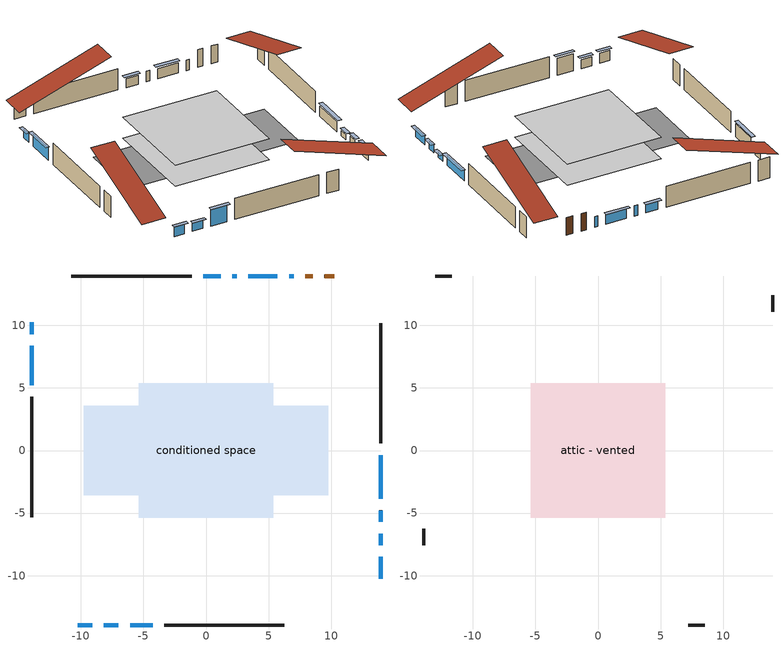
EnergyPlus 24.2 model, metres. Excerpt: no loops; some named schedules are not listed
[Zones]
conditioned space
 floor adiabatic (AdiabaticFloorConstruction): -5.37,-5.37 -5.37,5.37 5.37,5.37 5.37,-5.37 z0
 floor foundation (Slab1 construction): -9.77,-3.57 -9.77,3.57 9.77,3.57 9.77,-3.57 z0
 wall outside (AdiabaticWallConstruction 1): 10.26,13.95 9.47,13.95 / 8.54,13.95 7.93,13.95 z0:2.03
 wall outside (AdiabaticWallConstruction): 7.01,13.95 6.64,13.95 / 2.45,13.95 2.09,13.95 z0:1.22; 5.71,13.95 3.37,13.95 / -10.26,-13.95 -9.09,-13.95 / 13.95,-3.87 13.95,-0.36 z0:1.17; -8.17,-13.95 -7,-13.95 / -13.95,10.26 -13.95,9.29 / 13.95,-10.26 13.95,-8.48 / 1.17,13.95 -0.23,13.95 z0:1.02; -6.07,-13.95 -4.26,-13.95 z0:1.98; -13.95,8.37 -13.95,5.22 z0:1.47; 13.95,-7.56 13.95,-6.64 z0:0.92; 13.95,-5.71 13.95,-4.8 z0:0.61
 wall outside (Wall1 construction): -1.16,13.95 -10.76,13.95 / -3.33,-13.95 6.27,-13.95 / -13.95,4.29 -13.95,-5.32 / 13.95,0.56 13.95,10.17 z0:2.44
 window (WindowConstruction 11): 7.01,13.95 6.64,13.95 z0:1.22
 window (WindowConstruction 5): 5.71,13.95 3.37,13.95 z0:1.17
 window (WindowConstruction 6): -10.26,-13.95 -9.09,-13.95 z0:1.17
 window (WindowConstruction 7): -8.16,-13.95 -7,-13.95 z0:1.01
 window (WindowConstruction 8): -6.07,-13.95 -4.26,-13.95 z0:1.98
 window (WindowConstruction 9): -13.95,10.26 -13.95,9.29 z0:1.01
 window (WindowConstruction 10): -13.95,8.36 -13.95,5.22 z0:1.47
 window (WindowConstruction 12): 2.44,13.95 2.1,13.95 z0:1.22
 window (WindowConstruction): 13.95,-10.26 13.95,-8.48 z0:1.01
 window (WindowConstruction 1): 13.95,-7.55 13.95,-6.64 z0:0.91
 window (WindowConstruction 2): 13.95,-5.71 13.95,-4.8 z0:0.61
 window (WindowConstruction 3): 13.95,-3.87 13.95,-0.37 z0:1.17
 window (WindowConstruction 4): 1.17,13.95 -0.23,13.95 z0:1.01
 door (Door): 10.26,13.95 9.47,13.95 z0:2.03
 door (Door 1): 8.54,13.95 7.94,13.95 z0:2.03
 ceiling adiabatic (AdiabaticFloorConstruction): 5.37,-5.37 5.37,5.37 -5.37,5.37 -5.37,-5.37 z0
attic - vented
 floor to conditioned space (Floor1 construction Reversed): -5.37,-5.37 -5.37,5.37 5.37,5.37 5.37,-5.37 z2.44
 wall outside (Wall2 construction): -11.69,13.95 -13.02,13.95 / 7.2,-13.95 8.53,-13.95 / -13.95,-6.25 -13.95,-7.57 / 13.95,11.1 13.95,12.42 z0:2.44
 roof outside (Roof1 construction): 11.19,13.95,2.44 11.19,3.48,5.93 13.95,3.48,5.93 13.95,13.95,2.44; -11.19,-13.95,2.44 -11.19,-3.48,5.93 -13.95,-3.48,5.93 -13.95,-13.95,2.44; -13.95,11.19,2.44 -3.48,11.19,5.93 -3.48,13.95,5.93 -13.95,13.95,2.44; 13.95,-11.19,2.44 3.48,-11.19,5.93 3.48,-13.95,5.93 13.95,-13.95,2.44
shading: 3.17,13.95 5.91,13.95 5.91,14.36 3.17,14.36 z1.37; -8.89,-13.95 -10.46,-13.95 -10.46,-14.36 -8.89,-14.36 z1.37; -6.8,-13.95 -8.37,-13.95 -8.37,-14.36 -6.8,-14.36 z1.22; -4.06,-13.95 -6.27,-13.95 -6.27,-14.36 -4.06,-14.36 z2.18; -13.95,9.09 -13.95,10.46 -14.36,10.46 -14.36,9.09 z1.22; -13.95,5.02 -13.95,8.57 -14.36,8.57 -14.36,5.02 z1.67; 13.95,-8.28 13.95,-10.46 14.36,-10.46 14.36,-8.28 z1.22; 13.95,-6.44 13.95,-7.76 14.36,-7.76 14.36,-6.44 z1.12; 13.95,-4.6 13.95,-5.91 14.36,-5.91 14.36,-4.6 z0.81; 13.95,-0.16 13.95,-4.07 14.36,-4.07 14.36,-0.16 z1.37; -0.43,13.95 1.37,13.95 1.37,14.36 -0.43,14.36 z1.22
[Building]
Building 1: Terrain=Suburbs
[Site:Location]
Comox AP_BC: Latitude {deg}=49.72; Longitude {deg}=-124.9; Time Zone {hr}=-8; Elevation {m}=26; Keep Site Location Information=Yes
[Site:GroundTemperature:Shallow]
7.68431, 6.60511, 6.51868, 7.03082, 9.08677, 11.1331, 12.9072, 14.0311, 14.1265, 13.2125, 11.4836, 9.50004
[Site:WaterMainsTemperature]
Calculation Method=Schedule; Temperature Schedule=mains temperature schedule
[Material] Roughness=Rough; Thermal Absorptance=0.9
Name | Thickness {m} | Conductivity {W/m-K} | Density {kg/m3} | Specific Heat {J/kg-K} | Solar Absorptance | Visible Absorptance
asphalt or fiberglass shingles | 0.00635 | 0.162714 | 1121.4 | 1465.45 | 0.4 | 0.4
ceiling loosefill ins | 0.254 | 0.0480833 | 16.02 | 1046.75 | 0.7 | 0.7
ceiling stud and cavity | 0.1397 | 0.6398 | 65.682 | 1177.47 | 0.7 | 0.7
concrete 4.0 in. | 0.1016 | 1.803125 | 2242.8 | 837.4 | 0.7 | 0.7
door material | 0.04445 | 0.053851 | 512.64 | 1214.23 | 0.7 | 0.7
door material 1 | 0.04445 | 0.188738 | 512.64 | 1214.23 | 0.7 | 0.7
floor covering | 0.0127 | 0.0433444 | 54.468 | 1339.84 | 0.6 | 0.6
floor rigid ins; wall rigid ins | 0.512978 | 0.029427 | 32.04 | 1214.23 | 0.7 | 0.7
floor stud and cavity | 0.1397 | 1.75129 | 37.0049 | 1207.88 | 0.7 | 0.7
furniture material conditioned space 1 | 0.1524 | 0.115458 | 640.8 | 1214.23 | 0.6 | 0.6
gypsum board | 0.0127 | 0.160291 | 801 | 837.4 | 0.6 | 0.6
osb sheathing 0.5 in. | 0.0127 | 0.115458 | 512.64 | 1214.23 | 0.7 | 0.7
osb sheathing 0.75 in. | 0.01905 | 0.115458 | 512.64 | 1214.23 | 0.7 | 0.7
wall stud and cavity | 0.1397 | 0.0891443 | 139.0536 | 1170.24 | 0.7 | 0.7
wall stud and cavity 1 | 0.0889 | 6.9971 | 50.32683 | 1063.81 | 0.6 | 0.6
wall stud and cavity 2 | 0.0889 | 0.380278 | 52.3479 | 1209.89 | 0.7 | 0.7
wall stud and cavity 3 | 0.0889 | 0.391764 | 83.0341 | 1211.67 | 0.7 | 0.7
wood siding | 0.0254 | 0.102417 | 544.68 | 1172.36 | 0.4 | 0.4
wood siding 1 | 0.00254 | 0.102417 | 544.68 | 1172.36 | 0.4 | 0.4
wood siding 2; wood siding 3 | 0.0254 | 0.102417 | 544.68 | 1172.36 | 0.7 | 0.7
[WindowMaterial:SimpleGlazingSystem]
Name | U-Factor {W/m2-K} | Solar Heat Gain Coefficient
WindowMaterial | 2.046919 | 0.63
WindowMaterial 1 | 2.28142 | 0.52
WindowMaterial 10 | 2.75156 | 0.56
WindowMaterial 2 | 2.234293 | 0.57
WindowMaterial 3 | 4.86832 | 0.67
WindowMaterial 4 | 2.07133 | 0.62
WindowMaterial 5 | 4.95292 | 0.66
WindowMaterial 6 | 4.6253 | 0.68
WindowMaterial 7 | 2.123 | 0.6
WindowMaterial 8 | 3.76338 | 0.72
WindowMaterial 9 | 4.6923 | 0.57
[Construction]
AdiabaticFloorConstruction: floor stud and cavity, floor rigid ins, osb sheathing 0.75 in., floor covering
AdiabaticWallConstruction: wood siding 2, wall rigid ins, wall stud and cavity 2, gypsum board
AdiabaticWallConstruction 1: wood siding 3, wall rigid ins, wall stud and cavity 2, gypsum board
Door: door material
Door 1: door material 1
Floor1 construction Reversed: gypsum board, ceiling stud and cavity, ceiling loosefill ins
furniture construction conditioned space 1: furniture material conditioned space 1
PartitionWallConstruction: gypsum board, wall stud and cavity 3, gypsum board
Roof1 construction: asphalt or fiberglass shingles
Slab1 construction: concrete 4.0 in.
Wall1 construction: wood siding, osb sheathing 0.5 in., wall stud and cavity, gypsum board
Wall2 construction: wood siding 1, wall stud and cavity 1
WindowConstruction: WindowMaterial
WindowConstruction 1: WindowMaterial 1
WindowConstruction 10: WindowMaterial 8
WindowConstruction 11: WindowMaterial 9
WindowConstruction 12: WindowMaterial 10
WindowConstruction 2: WindowMaterial 2
WindowConstruction 3; WindowConstruction 5; WindowConstruction 6: WindowMaterial 3
WindowConstruction 4: WindowMaterial 4
WindowConstruction 7: WindowMaterial 5
WindowConstruction 8: WindowMaterial 6
WindowConstruction 9: WindowMaterial 7
[Zone] Multiplier=1; Part of Total Floor Area=Yes
Name | Volume {m3}
attic - vented | 65.4047
conditioned space | 316.8
[Space]
Name | Zone | Volume {m3}
attic - vented 1 | attic - vented | 65.4047
conditioned space 1 | conditioned space | 316.8
[ZoneInfiltration:EffectiveLeakageArea]
infil attic - vented 1: Zone or Space=attic - vented 1; Schedule=Always On Discrete; Effective Air Leakage Area {cm2}=4949.14; Stack Coefficient=0.000412176; Wind Coefficient=1.37171e-05
[ZoneMixing]
whole house fan mix: Zone or Space=attic - vented; Schedule=Always On Continuous; Design Flow Rate Calculation Method=Flow/Zone; Design Flow Rate {m3/s}=0; Source Zone or Space=conditioned space
[SurfaceProperty:ExposedFoundationPerimeter]
Slab1: Exposed Perimeter Calculation Method=TotalExposedPerimeter; Total Exposed Perimeter {m}=53.341
[InternalMass] Zone or ZoneList=conditioned space; Space or SpaceList=conditioned space 1
Name | Construction | Surface Area {m2}
furniture mass conditioned space 1 | furniture construction conditioned space 1 | 101.94
partition wall mass | PartitionWallConstruction | 254.85
[Lights]
interior lighting: Zone or ZoneList or Space or SpaceList=conditioned space 1; Schedule=interior lighting schedule; Design Level Calculation Method=LightingLevel; Lighting Level {W}=343.2; Return Air Fraction=0; Fraction Radiant=0.6; Fraction Visible=0.2; Fraction Replaceable=1
[People]
occupants: Zone or ZoneList or Space or SpaceList=conditioned space 1; Number of People Schedule=occupants schedule; Number of People Calculation Method=People; Number of People=3; Fraction Radiant=0.314171; Sensible Heat Fraction=0.56303; Activity Level Schedule=occupants activity schedule; Carbon Dioxide Generation Rate {m3/s-W}=0; Enable ASHRAE 55 Comfort Warnings=No; Mean Radiant Temperature Calculation Type=EnclosureAveraged
[ElectricEquipment] Zone or ZoneList or Space or SpaceList=conditioned space 1; Design Level Calculation Method=EquipmentLevel
Name | Schedule | Design Level {W} | Fraction Latent | Fraction Radiant | Fraction Lost
clothes dryer | clothes dryer schedule | 140.772 | 0.015 | 0.081 | 0.85
clothes washer | clothes washer schedule | 32.1985 | 0.03 | 0.162 | 0.7
cooking range | cooking range schedule | 215.147 | 0.08 | 0.432 | 0.2
dishwasher | dishwasher schedule | 66.8632 | 0.3 | 0.18 | 0.4
fridge | fridge schedule | 72.9452 | 0 | 0.6 | 0
mech vent bath fan 0 | mech vent bath fan 0 schedule | 50.2 | 0 | 0 | 1
mech vent house fan | mech vent house fan schedule | 0 | 0 | 0 | 1
mech vent house fan cfis | mech vent house fan cfis schedule | 0 | 0 | 0 | 0
misc plug loads | misc plug loads schedule | 494.7 | 0.045 | 0.513 | 0.1
whole house fan | Always On Discrete | 0 | 0 | 0 | 1
[OtherEquipment] Zone or ZoneList or Space or SpaceList=conditioned space 1; Design Level Calculation Method=EquipmentLevel
Name | Fuel Type | Schedule | Design Level {W} | Fraction Latent | Fraction Radiant | Fraction Lost
clothes dryer 1 | Electricity | clothes dryer schedule | 0 | 0.015 | 0.081 | 0.85
cooking range 1 | Electricity | cooking range schedule | 0 | 0.08 | 0.432 | 0.2
general water use latent | None | general water use schedule | 62.594 | 1 | 0 | 0
general water use sensible | None | general water use schedule | -61.6891 | 0 | 0.6 | 0
mech vent house fan latent load | None | Always On Discrete | 0 | 1 | 0 | 0
mech vent house fan sensible load | None | Always On Discrete | 0 | 0 | 0 | 0
water heater energy adjustment1 | Electricity | Always On Discrete | 0.01 | 0 | 0 | 1
[ZoneInfiltration:DesignFlowRate] Zone or ZoneList or Space or SpaceList=conditioned space 1; Schedule=Always On Discrete; Design Flow Rate Calculation Method=Flow/Zone; Design Flow Rate {m3/s}=0
infil flow; natural vent flow; whole house fan flow
[ZoneControl:Thermostat]
conditioned space Thermostat: Zone or ZoneList=conditioned space; Control Type Schedule=conditioned space Thermostat Schedule; Control 1=conditioned space temperature setpoint; Temperature Difference Between Cutout And Setpoint {deltaC}=0
[ZoneHVAC:Baseboard:Convective:Electric]
electric baseboard: Availability Schedule=Always On Discrete; Heating Design Capacity {W}=8141.22; Efficiency=1
[AirLoopHVAC:UnitarySystem]
unit heater unitary system: Control Type=Load; Controlling Zone or Thermostat Location=conditioned space; Dehumidification Control Type=None; Availability Schedule=Always On Discrete; Supply Fan=unit heater supply fan; Fan Placement=BlowThrough; Supply Air Fan Operating Mode Schedule=unit heater auto fan schedule; Heating Coil=unit heater htg coil; DX Heating Coil Sizing Ratio=1; Use DOAS DX Cooling Coil=No; Minimum Supply Air Temperature {C}=2; Latent Load Control=SensibleOnlyLoadControl; Cooling Supply Air Flow Rate Method=None; Heating Supply Air Flow Rate Method=SupplyAirFlowRate; Heating Supply Air Flow Rate {m3/s}=0.00141584; No Load Supply Air Flow Rate Method=SupplyAirFlowRate; No Load Supply Air Flow Rate {m3/s}=0; No Load Supply Air Flow Rate Control Set To Low Speed=Yes; Maximum Supply Air Temperature {C}=48.8889; Maximum Outdoor Dry-Bulb Temperature for Supplemental Heater Operation {C}=21; Ancillary On-Cycle Electric Power {W}=0; Ancillary Off-Cycle Electric Power {W}=0
[Fan:SystemModel]
unit heater supply fan: Availability Schedule=Always On Discrete; Design Maximum Air Flow Rate {m3/s}=0.00141584; Speed Control Method=Discrete; Electric Power Minimum Flow Rate Fraction=0.2; Design Pressure Rise {Pa}=500; Motor Efficiency=1; Motor In Air Stream Fraction=1; Design Electric Power Consumption {W}=Autosize; Design Power Sizing Method=PowerPerFlow; Electric Power Per Unit Flow Rate {W/(m3/s)}=28251.7; Electric Power Per Unit Flow Rate Per Unit Pressure {W/((m3/s)-Pa)}=1.66667; Fan Total Efficiency=0.7; Motor Loss Radiative Fraction=0; Number of Speeds=1; Speed Flow Fraction 1=1; Speed Electric Power Fraction 1=1
[Coil:Heating:Fuel]
unit heater htg coil: Availability Schedule=Always On Discrete; Fuel Type=OtherFuel1; Burner Efficiency=0.3; Nominal Capacity {W}=0.293071; On Cycle Parasitic Electric Load {W}=0; Off Cycle Parasitic Fuel Load {W}=0
[Zone equipment]
conditioned space: electric baseboard, unit heater unitary system
[Foundation:Kiva]
Foundation Kiva 1: Initial Indoor Air Temperature {C}=18; Wall Height Above Grade {m}=0.1016; Wall Depth Below Slab {m}=0.2032
[Foundation:Kiva:Settings]
Soil Conductivity {W/m-K}=0.849921; Soil Density {kg/m3}=1842.3; Soil Specific Heat {J/kg-K}=418.7; Ground Solar Absorptivity=0.9; Ground Thermal Absorptivity=0.9; Ground Surface Roughness {m}=0.03; Far-Field Width {m}=40; Deep-Ground Boundary Condition=ZeroFlux; Deep-Ground Depth {m}=40; Minimum Cell Dimension {m}=0.2; Maximum Cell Growth Coefficient=3; Simulation Timestep=Timestep
[Exterior:Lights]
exterior lighting: Schedule=exterior lighting schedule; Design Level {W}=75.6
[EnergyManagementSystem:GlobalVariable]
infil_program_Qfan
infil_program_Qinf
natural_vent_program_Qnv
natural_vent_program_Qwhf
[EnergyManagementSystem:Sensor]
Name | Output:Variable or Output:Meter Index Key | Output:Variable or Output:Meter
airflow_gain | infil flow | Infiltration Sensible Heat Gain Energy
airflow_gain_1 | natural vent flow | Infiltration Sensible Heat Gain Energy
airflow_gain_2 | whole house fan flow | Infiltration Sensible Heat Gain Energy
airflow_loss | infil flow | Infiltration Sensible Heat Loss Energy
airflow_loss_1 | natural vent flow | Infiltration Sensible Heat Loss Energy
airflow_loss_2 | whole house fan flow | Infiltration Sensible Heat Loss Energy
clg_load_cond |  | Cooling:EnergyTransfer:Zone:CONDITIONED SPACE
clg_sp_s; clg_sp_s_1 | cooling setpoint | Schedule Value
clothes_dryer_exhaust_0_sch_s | clothes dryer exhaust 0 schedule | Schedule Value
conditioned_space_clg_unmet_s | conditioned space | Zone Cooling Setpoint Not Met Time
conditioned_space_htg_unmet_s | conditioned space | Zone Heating Setpoint Not Met Time
cool_season | cooling season schedule | Schedule Value
fridge_tin_s | conditioned space | Zone Mean Air Temperature
htg_load_cond |  | Heating:EnergyTransfer:Zone:CONDITIONED SPACE
htg_sp_s; htg_sp_s_1 | heating setpoint | Schedule Value
ig_ee_conv | clothes dryer | Electric Equipment Convective Heating Energy
ig_ee_conv_2 | cooking range | Electric Equipment Convective Heating Energy
ig_ee_conv_4 | fridge | Electric Equipment Convective Heating Energy
ig_ee_conv_5 | misc plug loads | Electric Equipment Convective Heating Energy
ig_ee_conv_6 | whole house fan | Electric Equipment Convective Heating Energy
ig_ee_rad | clothes dryer | Electric Equipment Radiant Heating Energy
ig_ee_rad_2 | cooking range | Electric Equipment Radiant Heating Energy
ig_ee_rad_4 | fridge | Electric Equipment Radiant Heating Energy
ig_ee_rad_5 | misc plug loads | Electric Equipment Radiant Heating Energy
ig_ee_rad_6 | whole house fan | Electric Equipment Radiant Heating Energy
ig_lgt_conv | interior lighting | Lights Convective Heating Energy
ig_lgt_rad | interior lighting | Lights Radiant Heating Energy
ig_lgt_vis | interior lighting | Lights Visible Radiation Heating Energy
ig_oe_conv | clothes dryer 1 | Other Equipment Convective Heating Energy
ig_oe_conv_1 | cooking range 1 | Other Equipment Convective Heating Energy
ig_oe_conv_2 | general water use latent | Other Equipment Convective Heating Energy
ig_oe_conv_3 | general water use sensible | Other Equipment Convective Heating Energy
ig_oe_conv_4 | water heater energy adjustment1 | Other Equipment Convective Heating Energy
ig_oe_rad | clothes dryer 1 | Other Equipment Radiant Heating Energy
ig_oe_rad_1 | cooking range 1 | Other Equipment Radiant Heating Energy
ig_oe_rad_2 | general water use latent | Other Equipment Radiant Heating Energy
ig_oe_rad_3 | general water use sensible | Other Equipment Radiant Heating Energy
ig_oe_rad_4 | water heater energy adjustment1 | Other Equipment Radiant Heating Energy
ig_ppl_conv | occupants | People Convective Heating Energy
ig_ppl_rad | occupants | People Radiant Heating Energy
im_conv | furniture mass conditioned space 1 | Surface Inside Face Convection Heat Gain Energy
im_conv_1 | partition wall mass | Surface Inside Face Convection Heat Gain Energy
im_ig | furniture mass conditioned space 1 | Surface Inside Face Internal Gains Radiation Heat Gain Energy
im_ig_1 | partition wall mass | Surface Inside Face Internal Gains Radiation Heat Gain Energy
im_lgt | furniture mass conditioned space 1 | Surface Inside Face Lights Radiation Heat Gain Energy
im_lgt_1 | partition wall mass | Surface Inside Face Lights Radiation Heat Gain Energy
im_sol | furniture mass conditioned space 1 | Surface Inside Face Solar Radiation Heat Gain Energy
im_sol_1 | partition wall mass | Surface Inside Face Solar Radiation Heat Gain Energy
im_surf | furniture mass conditioned space 1 | Surface Inside Face Net Surface Thermal Radiation Heat Gain Energy
im_surf_1 | partition wall mass | Surface Inside Face Net Surface Thermal Radiation Heat Gain Energy
mech_vent_bath_fan_0_sch_s | mech vent bath fan 0 schedule | Schedule Value
mv_conv | mech vent bath fan 0 | Electric Equipment Convective Heating Energy
mv_conv_1 | mech vent house fan | Electric Equipment Convective Heating Energy
mv_conv_2 | mech vent house fan cfis | Electric Equipment Convective Heating Energy
mv_conv_3 | mech vent house fan latent load | Other Equipment Convective Heating Energy
mv_conv_4 | mech vent house fan sensible load | Other Equipment Convective Heating Energy
mv_rad | mech vent bath fan 0 | Electric Equipment Radiant Heating Energy
mv_rad_1 | mech vent house fan | Electric Equipment Radiant Heating Energy
mv_rad_2 | mech vent house fan cfis | Electric Equipment Radiant Heating Energy
mv_rad_3 | mech vent house fan latent load | Other Equipment Radiant Heating Energy
mv_rad_4 | mech vent house fan sensible load | Other Equipment Radiant Heating Energy
natural_vent_s | natural vent schedule | Schedule Value
out_pb_s |  | Site Outdoor Air Barometric Pressure
out_wt_s |  | Site Outdoor Air Humidity Ratio
site_vw_s |  | Site Wind Speed
ss_back_out | Window1 | Surface Window Shortwave from Zone Back Out Window Heat Transfer Rate
ss_back_out_1 | Window10 | Surface Window Shortwave from Zone Back Out Window Heat Transfer Rate
ss_back_out_10 | Window5 | Surface Window Shortwave from Zone Back Out Window Heat Transfer Rate
ss_back_out_11 | Window6 | Surface Window Shortwave from Zone Back Out Window Heat Transfer Rate
ss_back_out_12 | Window9 | Surface Window Shortwave from Zone Back Out Window Heat Transfer Rate
ss_back_out_2 | Window12 | Surface Window Shortwave from Zone Back Out Window Heat Transfer Rate
ss_back_out_3 | Window13 | Surface Window Shortwave from Zone Back Out Window Heat Transfer Rate
ss_back_out_4 | Window14 | Surface Window Shortwave from Zone Back Out Window Heat Transfer Rate
ss_back_out_5 | Window15 | Surface Window Shortwave from Zone Back Out Window Heat Transfer Rate
ss_back_out_6 | Window16 | Surface Window Shortwave from Zone Back Out Window Heat Transfer Rate
ss_back_out_7 | Window2 | Surface Window Shortwave from Zone Back Out Window Heat Transfer Rate
ss_back_out_8 | Window3 | Surface Window Shortwave from Zone Back Out Window Heat Transfer Rate
ss_back_out_9 | Window4 | Surface Window Shortwave from Zone Back Out Window Heat Transfer Rate
ss_conv | Door1 | Surface Inside Face Convection Heat Gain Energy
ss_conv_1 | Door2 | Surface Inside Face Convection Heat Gain Energy
ss_conv_10 | Window3 | Surface Inside Face Convection Heat Gain Energy
ss_conv_11 | Window4 | Surface Inside Face Convection Heat Gain Energy
ss_conv_12 | Window5 | Surface Inside Face Convection Heat Gain Energy
ss_conv_13 | Window6 | Surface Inside Face Convection Heat Gain Energy
ss_conv_14 | Window9 | Surface Inside Face Convection Heat Gain Energy
ss_conv_2 | Window1 | Surface Inside Face Convection Heat Gain Energy
ss_conv_3 | Window10 | Surface Inside Face Convection Heat Gain Energy
ss_conv_4 | Window12 | Surface Inside Face Convection Heat Gain Energy
ss_conv_5 | Window13 | Surface Inside Face Convection Heat Gain Energy
ss_conv_6 | Window14 | Surface Inside Face Convection Heat Gain Energy
ss_conv_7 | Window15 | Surface Inside Face Convection Heat Gain Energy
ss_conv_8 | Window16 | Surface Inside Face Convection Heat Gain Energy
ss_conv_9 | Window2 | Surface Inside Face Convection Heat Gain Energy
ss_ig | Door1 | Surface Inside Face Internal Gains Radiation Heat Gain Energy
ss_ig_1 | Door2 | Surface Inside Face Internal Gains Radiation Heat Gain Energy
ss_ig_10 | Window3 | Surface Inside Face Internal Gains Radiation Heat Gain Energy
ss_ig_11 | Window4 | Surface Inside Face Internal Gains Radiation Heat Gain Energy
ss_ig_12 | Window5 | Surface Inside Face Internal Gains Radiation Heat Gain Energy
ss_ig_13 | Window6 | Surface Inside Face Internal Gains Radiation Heat Gain Energy
ss_ig_14 | Window9 | Surface Inside Face Internal Gains Radiation Heat Gain Energy
ss_ig_2 | Window1 | Surface Inside Face Internal Gains Radiation Heat Gain Energy
ss_ig_3 | Window10 | Surface Inside Face Internal Gains Radiation Heat Gain Energy
ss_ig_4 | Window12 | Surface Inside Face Internal Gains Radiation Heat Gain Energy
ss_ig_5 | Window13 | Surface Inside Face Internal Gains Radiation Heat Gain Energy
ss_ig_6 | Window14 | Surface Inside Face Internal Gains Radiation Heat Gain Energy
ss_ig_7 | Window15 | Surface Inside Face Internal Gains Radiation Heat Gain Energy
ss_ig_8 | Window16 | Surface Inside Face Internal Gains Radiation Heat Gain Energy
ss_ig_9 | Window2 | Surface Inside Face Internal Gains Radiation Heat Gain Energy
ss_lgt | Door1 | Surface Inside Face Lights Radiation Heat Gain Energy
ss_lgt_1 | Door2 | Surface Inside Face Lights Radiation Heat Gain Energy
ss_sol | Door1 | Surface Inside Face Solar Radiation Heat Gain Energy
ss_sol_1 | Door2 | Surface Inside Face Solar Radiation Heat Gain Energy
ss_surf | Door1 | Surface Inside Face Net Surface Thermal Radiation Heat Gain Energy
ss_surf_1 | Door2 | Surface Inside Face Net Surface Thermal Radiation Heat Gain Energy
ss_surf_10 | Window3 | Surface Inside Face Net Surface Thermal Radiation Heat Gain Energy
ss_surf_11 | Window4 | Surface Inside Face Net Surface Thermal Radiation Heat Gain Energy
ss_surf_12 | Window5 | Surface Inside Face Net Surface Thermal Radiation Heat Gain Energy
ss_surf_13 | Window6 | Surface Inside Face Net Surface Thermal Radiation Heat Gain Energy
ss_surf_14 | Window9 | Surface Inside Face Net Surface Thermal Radiation Heat Gain Energy
ss_surf_2 | Window1 | Surface Inside Face Net Surface Thermal Radiation Heat Gain Energy
ss_surf_3 | Window10 | Surface Inside Face Net Surface Thermal Radiation Heat Gain Energy
ss_surf_4 | Window12 | Surface Inside Face Net Surface Thermal Radiation Heat Gain Energy
ss_surf_5 | Window13 | Surface Inside Face Net Surface Thermal Radiation Heat Gain Energy
ss_surf_6 | Window14 | Surface Inside Face Net Surface Thermal Radiation Heat Gain Energy
ss_surf_7 | Window15 | Surface Inside Face Net Surface Thermal Radiation Heat Gain Energy
ss_surf_8 | Window16 | Surface Inside Face Net Surface Thermal Radiation Heat Gain Energy
ss_surf_9 | Window2 | Surface Inside Face Net Surface Thermal Radiation Heat Gain Energy
ss_trans_in | Window1 | Surface Window Transmitted Solar Radiation Rate
ss_trans_in_1 | Window10 | Surface Window Transmitted Solar Radiation Rate
ss_trans_in_10 | Window5 | Surface Window Transmitted Solar Radiation Rate
ss_trans_in_11 | Window6 | Surface Window Transmitted Solar Radiation Rate
ss_trans_in_12 | Window9 | Surface Window Transmitted Solar Radiation Rate
ss_trans_in_2 | Window12 | Surface Window Transmitted Solar Radiation Rate
ss_trans_in_3 | Window13 | Surface Window Transmitted Solar Radiation Rate
ss_trans_in_4 | Window14 | Surface Window Transmitted Solar Radiation Rate
ss_trans_in_5 | Window15 | Surface Window Transmitted Solar Radiation Rate
ss_trans_in_6 | Window16 | Surface Window Transmitted Solar Radiation Rate
ss_trans_in_7 | Window2 | Surface Window Transmitted Solar Radiation Rate
ss_trans_in_8 | Window3 | Surface Window Transmitted Solar Radiation Rate
ss_trans_in_9 | Window4 | Surface Window Transmitted Solar Radiation Rate
ss_trans_out | Window1 | Surface Inside Face Initial Transmitted Diffuse Transmitted Out Window Solar Radiation Rate
ss_trans_out_1 | Window10 | Surface Inside Face Initial Transmitted Diffuse Transmitted Out Window Solar Radiation Rate
ss_trans_out_10 | Window5 | Surface Inside Face Initial Transmitted Diffuse Transmitted Out Window Solar Radiation Rate
